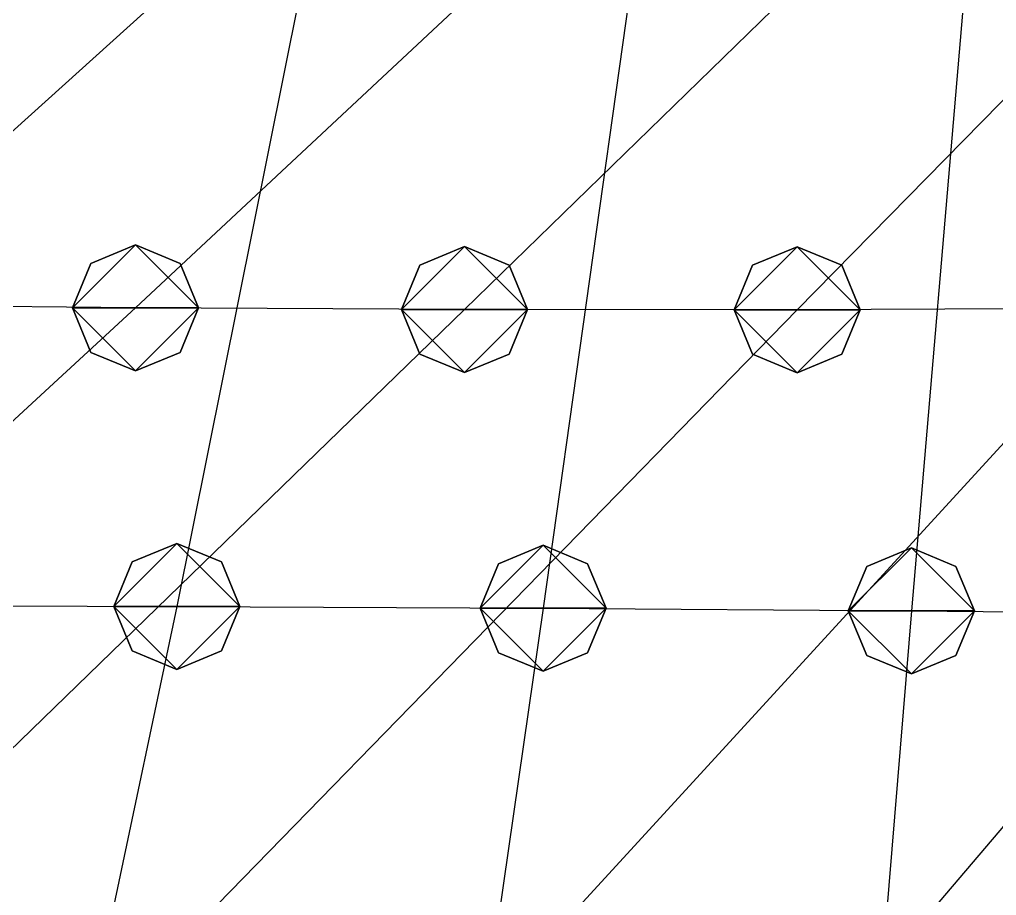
# Model space of a CAD drawing. Header units: metres. Extents: x -59 to 99, y -54 to 55.
# Drawn here: x -15.73 to -0.23, y -39.16 to -25.26 of the extents above; entities that cross this region are included whole.
import ezdxf

# ---------------------------------------------------------------- set-up
doc = ezdxf.new("R2010")
doc.units = ezdxf.units.M

msp = doc.modelspace()

# ---------------------------------------------------------------- linework, layer by layer
for p, q in [((-6.6074657, -18.71077, -144.8739), (-18.892357, -29.780815, -145.84244)), ((-2.023262, -18.74511, -144.37814), (-13.887646, -29.83715, -145.03485)), ((2.7451897, -18.741272, -144.42993), (-8.672367, -29.863876, -144.6519)), ((7.555294, -18.705124, -144.94443), (-3.3938313, -29.865913, -144.62265)), ((-11.082008, -23.841087, -230.86754), (-13.232536, -34.57325, -236.66371)), ((-5.9045925, -23.828186, -231.05075), (-7.4251366, -34.603455, -236.22935)), ((-0.6582184, -23.836319, -230.93594), (-1.5841751, -34.645325, -235.63068)), ((-13.887646, -28.83715, -145.03468), (-14.594752, -29.130043, -145.03473)), ((-13.887646, -28.83715, -145.03468), (-14.594752, -29.130043, -145.03473)), ((-13.887646, -28.83715, -145.03468), (-14.594752, -29.130043, -145.03473)), ((-13.887646, -28.83715, -145.03468), (-14.594752, -29.130043, -145.03473)), ((-13.180539, -29.130043, -145.03473), (-13.887646, -28.83715, -145.03468)), ((-13.180539, -29.130043, -145.03473), (-13.887646, -28.83715, -145.03468)), ((-13.180539, -29.130043, -145.03473), (-13.887646, -28.83715, -145.03468)), ((-13.180539, -29.130043, -145.03473), (-13.887646, -28.83715, -145.03468)), ((-8.672367, -28.863876, -144.65173), (-9.379474, -29.156769, -144.65178)), ((-8.672367, -28.863876, -144.65173), (-9.379474, -29.156769, -144.65178)), ((-8.672367, -28.863876, -144.65173), (-9.379474, -29.156769, -144.65178)), ((-8.672367, -28.863876, -144.65173), (-9.379474, -29.156769, -144.65178)), ((-7.9652605, -29.156769, -144.65178), (-8.672367, -28.863876, -144.65173)), ((-7.9652605, -29.156769, -144.65178), (-8.672367, -28.863876, -144.65173)), ((-7.9652605, -29.156769, -144.65178), (-8.672367, -28.863876, -144.65173)), ((-7.9652605, -29.156769, -144.65178), (-8.672367, -28.863876, -144.65173)), ((-3.3938313, -28.865913, -144.62248), (-4.100938, -29.158806, -144.62253)), ((-3.3938313, -28.865913, -144.62248), (-4.100938, -29.158806, -144.62253)), ((-3.3938313, -28.865913, -144.62248), (-4.100938, -29.158806, -144.62253)), ((-3.3938313, -28.865913, -144.62248), (-4.100938, -29.158806, -144.62253)), ((-2.6867247, -29.158806, -144.62253), (-3.3938313, -28.865913, -144.62248)), ((-2.6867247, -29.158806, -144.62253), (-3.3938313, -28.865913, -144.62248)), ((-2.6867247, -29.158806, -144.62253), (-3.3938313, -28.865913, -144.62248)), ((-2.6867247, -29.158806, -144.62253), (-3.3938313, -28.865913, -144.62248)), ((-14.594752, -29.130043, -145.03473), (-14.887646, -29.83715, -145.03485)), ((-14.594752, -29.130043, -145.03473), (-14.887646, -29.83715, -145.03485)), ((-14.594752, -29.130043, -145.03473), (-14.887646, -29.83715, -145.03485)), ((-14.594752, -29.130043, -145.03473), (-14.887646, -29.83715, -145.03485)), ((-12.887646, -29.83715, -145.03485), (-13.180539, -29.130043, -145.03473)), ((-12.887646, -29.83715, -145.03485), (-13.180539, -29.130043, -145.03473)), ((-12.887646, -29.83715, -145.03485), (-13.180539, -29.130043, -145.03473)), ((-12.887646, -29.83715, -145.03485), (-13.180539, -29.130043, -145.03473)), ((-9.379474, -29.156769, -144.65178), (-9.672367, -29.863876, -144.6519)), ((-9.379474, -29.156769, -144.65178), (-9.672367, -29.863876, -144.6519)), ((-9.379474, -29.156769, -144.65178), (-9.672367, -29.863876, -144.6519)), ((-9.379474, -29.156769, -144.65178), (-9.672367, -29.863876, -144.6519)), ((-7.672367, -29.863876, -144.6519), (-7.9652605, -29.156769, -144.65178)), ((-7.672367, -29.863876, -144.6519), (-7.9652605, -29.156769, -144.65178)), ((-7.672367, -29.863876, -144.6519), (-7.9652605, -29.156769, -144.65178)), ((-7.672367, -29.863876, -144.6519), (-7.9652605, -29.156769, -144.65178)), ((-4.100938, -29.158806, -144.62253), (-4.3938313, -29.865913, -144.62265)), ((-4.100938, -29.158806, -144.62253), (-4.3938313, -29.865913, -144.62265)), ((-4.100938, -29.158806, -144.62253), (-4.3938313, -29.865913, -144.62265)), ((-4.100938, -29.158806, -144.62253), (-4.3938313, -29.865913, -144.62265)), ((-2.3938313, -29.865913, -144.62265), (-2.6867247, -29.158806, -144.62253)), ((-2.3938313, -29.865913, -144.62265), (-2.6867247, -29.158806, -144.62253)), ((-2.3938313, -29.865913, -144.62265), (-2.6867247, -29.158806, -144.62253)), ((-2.3938313, -29.865913, -144.62265), (-2.6867247, -29.158806, -144.62253)), ((-13.887646, -29.83715, -145.03485), (-25.962261, -40.958504, -145.26802)), ((-8.672367, -29.863876, -144.6519), (-20.152935, -41.01072, -144.5214)), ((-13.887646, -29.83715, -145.03485), (-18.892357, -29.780815, -145.84244)), ((-14.887646, -29.83715, -145.03485), (-14.594752, -30.544258, -145.03497)), ((-14.887646, -29.83715, -145.03485), (-14.594752, -30.544258, -145.03497)), ((-14.887646, -29.83715, -145.03485), (-14.594752, -30.544258, -145.03497)), ((-14.887646, -29.83715, -145.03485), (-14.594752, -30.544258, -145.03497)), ((-3.3938313, -29.865913, -144.62265), (-14.293007, -41.04934, -143.969)), ((-8.672367, -29.863876, -144.6519), (-13.887646, -29.83715, -145.03485)), ((-13.180539, -30.544258, -145.03497), (-12.887646, -29.83715, -145.03485)), ((-13.180539, -30.544258, -145.03497), (-12.887646, -29.83715, -145.03485)), ((-13.180539, -30.544258, -145.03497), (-12.887646, -29.83715, -145.03485)), ((-13.180539, -30.544258, -145.03497), (-12.887646, -29.83715, -145.03485)), ((-9.672367, -29.863876, -144.6519), (-9.379474, -30.570984, -144.65202)), ((-9.672367, -29.863876, -144.6519), (-9.379474, -30.570984, -144.65202)), ((-9.672367, -29.863876, -144.6519), (-9.379474, -30.570984, -144.65202)), ((-9.672367, -29.863876, -144.6519), (-9.379474, -30.570984, -144.65202)), ((-3.3938313, -29.865913, -144.62265), (-8.672367, -29.863876, -144.6519)), ((1.8347168, -29.844788, -144.9266), (-8.454231, -41.07508, -143.60136)), ((-7.9652605, -30.570984, -144.65202), (-7.672367, -29.863876, -144.6519)), ((-7.9652605, -30.570984, -144.65202), (-7.672367, -29.863876, -144.6519)), ((-7.9652605, -30.570984, -144.65202), (-7.672367, -29.863876, -144.6519)), ((-7.9652605, -30.570984, -144.65202), (-7.672367, -29.863876, -144.6519)), ((-4.3938313, -29.865913, -144.62265), (-4.100938, -30.57302, -144.62277)), ((-4.3938313, -29.865913, -144.62265), (-4.100938, -30.57302, -144.62277)), ((-4.3938313, -29.865913, -144.62265), (-4.100938, -30.57302, -144.62277)), ((-4.3938313, -29.865913, -144.62265), (-4.100938, -30.57302, -144.62277)), ((1.8347168, -29.844788, -144.9266), (-3.3938313, -29.865913, -144.62265)), ((6.9070206, -29.798447, -145.5957), (-2.7005863, -41.08616, -143.44559)), ((-2.6867247, -30.57302, -144.62277), (-2.3938313, -29.865913, -144.62265)), ((-2.6867247, -30.57302, -144.62277), (-2.3938313, -29.865913, -144.62265)), ((-2.6867247, -30.57302, -144.62277), (-2.3938313, -29.865913, -144.62265)), ((-2.6867247, -30.57302, -144.62277), (-2.3938313, -29.865913, -144.62265)), ((-14.594752, -30.544258, -145.03497), (-13.887646, -30.83715, -145.03502)), ((-14.594752, -30.544258, -145.03497), (-13.887646, -30.83715, -145.03502)), ((-14.594752, -30.544258, -145.03497), (-13.887646, -30.83715, -145.03502)), ((-14.594752, -30.544258, -145.03497), (-13.887646, -30.83715, -145.03502)), ((-13.887646, -30.83715, -145.03502), (-13.180539, -30.544258, -145.03497)), ((-13.887646, -30.83715, -145.03502), (-13.180539, -30.544258, -145.03497)), ((-13.887646, -30.83715, -145.03502), (-13.180539, -30.544258, -145.03497)), ((-13.887646, -30.83715, -145.03502), (-13.180539, -30.544258, -145.03497)), ((-9.379474, -30.570984, -144.65202), (-8.672367, -30.863876, -144.65207)), ((-9.379474, -30.570984, -144.65202), (-8.672367, -30.863876, -144.65207)), ((-9.379474, -30.570984, -144.65202), (-8.672367, -30.863876, -144.65207)), ((-9.379474, -30.570984, -144.65202), (-8.672367, -30.863876, -144.65207)), ((-8.672367, -30.863876, -144.65207), (-7.9652605, -30.570984, -144.65202)), ((-8.672367, -30.863876, -144.65207), (-7.9652605, -30.570984, -144.65202)), ((-8.672367, -30.863876, -144.65207), (-7.9652605, -30.570984, -144.65202)), ((-8.672367, -30.863876, -144.65207), (-7.9652605, -30.570984, -144.65202)), ((-4.100938, -30.57302, -144.62277), (-3.3938313, -30.865913, -144.62282)), ((-4.100938, -30.57302, -144.62277), (-3.3938313, -30.865913, -144.62282)), ((-4.100938, -30.57302, -144.62277), (-3.3938313, -30.865913, -144.62282)), ((-4.100938, -30.57302, -144.62277), (-3.3938313, -30.865913, -144.62282)), ((-3.3938313, -30.865913, -144.62282), (-2.6867247, -30.57302, -144.62277)), ((-3.3938313, -30.865913, -144.62282), (-2.6867247, -30.57302, -144.62277)), ((-3.3938313, -30.865913, -144.62282), (-2.6867247, -30.57302, -144.62277)), ((-3.3938313, -30.865913, -144.62282), (-2.6867247, -30.57302, -144.62277)), ((-13.232536, -33.57325, -236.66354), (-13.939643, -33.866142, -236.66359)), ((-13.232536, -33.57325, -236.66354), (-13.939643, -33.866142, -236.66359)), ((-13.232536, -33.57325, -236.66354), (-13.939643, -33.866142, -236.66359)), ((-13.232536, -33.57325, -236.66354), (-13.939643, -33.866142, -236.66359)), ((-12.52543, -33.866142, -236.66359), (-13.232536, -33.57325, -236.66354)), ((-12.52543, -33.866142, -236.66359), (-13.232536, -33.57325, -236.66354)), ((-12.52543, -33.866142, -236.66359), (-13.232536, -33.57325, -236.66354)), ((-12.52543, -33.866142, -236.66359), (-13.232536, -33.57325, -236.66354)), ((-7.4251366, -33.603455, -236.22919), (-8.132243, -33.896347, -236.22923)), ((-7.4251366, -33.603455, -236.22919), (-8.132243, -33.896347, -236.22923)), ((-7.4251366, -33.603455, -236.22919), (-8.132243, -33.896347, -236.22923)), ((-7.4251366, -33.603455, -236.22919), (-8.132243, -33.896347, -236.22923)), ((-6.71803, -33.896347, -236.22923), (-7.4251366, -33.603455, -236.22919)), ((-6.71803, -33.896347, -236.22923), (-7.4251366, -33.603455, -236.22919)), ((-6.71803, -33.896347, -236.22923), (-7.4251366, -33.603455, -236.22919)), ((-6.71803, -33.896347, -236.22923), (-7.4251366, -33.603455, -236.22919)), ((-1.5841751, -33.645325, -235.63051), (-2.2912817, -33.938217, -235.63055)), ((-1.5841751, -33.645325, -235.63051), (-2.2912817, -33.938217, -235.63055)), ((-1.5841751, -33.645325, -235.63051), (-2.2912817, -33.938217, -235.63055)), ((-1.5841751, -33.645325, -235.63051), (-2.2912817, -33.938217, -235.63055)), ((-0.8770684, -33.938217, -235.63055), (-1.5841751, -33.645325, -235.63051)), ((-0.8770684, -33.938217, -235.63055), (-1.5841751, -33.645325, -235.63051)), ((-0.8770684, -33.938217, -235.63055), (-1.5841751, -33.645325, -235.63051)), ((-0.8770684, -33.938217, -235.63055), (-1.5841751, -33.645325, -235.63051)), ((-13.939643, -33.866142, -236.66359), (-14.232536, -34.57325, -236.66371)), ((-13.939643, -33.866142, -236.66359), (-14.232536, -34.57325, -236.66371)), ((-13.939643, -33.866142, -236.66359), (-14.232536, -34.57325, -236.66371)), ((-13.939643, -33.866142, -236.66359), (-14.232536, -34.57325, -236.66371)), ((-12.232536, -34.57325, -236.66371), (-12.52543, -33.866142, -236.66359)), ((-12.232536, -34.57325, -236.66371), (-12.52543, -33.866142, -236.66359)), ((-12.232536, -34.57325, -236.66371), (-12.52543, -33.866142, -236.66359)), ((-12.232536, -34.57325, -236.66371), (-12.52543, -33.866142, -236.66359)), ((-8.132243, -33.896347, -236.22923), (-8.425137, -34.603455, -236.22935)), ((-8.132243, -33.896347, -236.22923), (-8.425137, -34.603455, -236.22935)), ((-8.132243, -33.896347, -236.22923), (-8.425137, -34.603455, -236.22935)), ((-8.132243, -33.896347, -236.22923), (-8.425137, -34.603455, -236.22935)), ((-6.4251366, -34.603455, -236.22935), (-6.71803, -33.896347, -236.22923)), ((-6.4251366, -34.603455, -236.22935), (-6.71803, -33.896347, -236.22923)), ((-6.4251366, -34.603455, -236.22935), (-6.71803, -33.896347, -236.22923)), ((-6.4251366, -34.603455, -236.22935), (-6.71803, -33.896347, -236.22923)), ((-2.2912817, -33.938217, -235.63055), (-2.584175, -34.645325, -235.63068)), ((-2.2912817, -33.938217, -235.63055), (-2.584175, -34.645325, -235.63068)), ((-2.2912817, -33.938217, -235.63055), (-2.584175, -34.645325, -235.63068)), ((-2.2912817, -33.938217, -235.63055), (-2.584175, -34.645325, -235.63068)), ((-0.5841752, -34.645325, -235.63068), (-0.8770684, -33.938217, -235.63055)), ((-0.5841752, -34.645325, -235.63068), (-0.8770684, -33.938217, -235.63055)), ((-0.5841752, -34.645325, -235.63068), (-0.8770684, -33.938217, -235.63055)), ((-0.5841752, -34.645325, -235.63068), (-0.8770684, -33.938217, -235.63055)), ((-18.931053, -34.555702, -236.92017), (-13.232536, -34.57325, -236.66371)), ((-13.232536, -34.57325, -236.66371), (-15.490608, -45.293182, -242.63779)), ((-14.232536, -34.57325, -236.66371), (-13.939643, -35.280357, -236.66383)), ((-14.232536, -34.57325, -236.66371), (-13.939643, -35.280357, -236.66383)), ((-14.232536, -34.57325, -236.66371), (-13.939643, -35.280357, -236.66383)), ((-14.232536, -34.57325, -236.66371), (-13.939643, -35.280357, -236.66383)), ((-13.232536, -34.57325, -236.66371), (-7.4251366, -34.603455, -236.22935)), ((-12.52543, -35.280357, -236.66383), (-12.232536, -34.57325, -236.66371)), ((-12.52543, -35.280357, -236.66383), (-12.232536, -34.57325, -236.66371)), ((-12.52543, -35.280357, -236.66383), (-12.232536, -34.57325, -236.66371)), ((-12.52543, -35.280357, -236.66383), (-12.232536, -34.57325, -236.66371)), ((-7.4251366, -34.603455, -236.22935), (-8.977726, -45.36767, -241.57158)), ((-8.425137, -34.603455, -236.22935), (-8.132243, -35.310562, -236.22948)), ((-8.425137, -34.603455, -236.22935), (-8.132243, -35.310562, -236.22948)), ((-8.425137, -34.603455, -236.22935), (-8.132243, -35.310562, -236.22948)), ((-8.425137, -34.603455, -236.22935), (-8.132243, -35.310562, -236.22948)), ((-7.4251366, -34.603455, -236.22935), (-1.5841751, -34.645325, -235.63068)), ((-6.71803, -35.310562, -236.22948), (-6.4251366, -34.603455, -236.22935)), ((-6.71803, -35.310562, -236.22948), (-6.4251366, -34.603455, -236.22935)), ((-6.71803, -35.310562, -236.22948), (-6.4251366, -34.603455, -236.22935)), ((-6.71803, -35.310562, -236.22948), (-6.4251366, -34.603455, -236.22935)), ((-2.584175, -34.645325, -235.63068), (-2.291282, -35.352432, -235.6308)), ((-2.584175, -34.645325, -235.63068), (-2.291282, -35.352432, -235.6308)), ((-2.584175, -34.645325, -235.63068), (-2.291282, -35.352432, -235.6308)), ((-2.584175, -34.645325, -235.63068), (-2.291282, -35.352432, -235.6308)), ((-1.5841751, -34.645325, -235.63068), (-2.46484, -45.442154, -240.50537)), ((-1.5841751, -34.645325, -235.63068), (4.213085, -34.699738, -234.8507)), ((-0.8770684, -35.352432, -235.6308), (-0.5841752, -34.645325, -235.63068)), ((-0.8770684, -35.352432, -235.6308), (-0.5841752, -34.645325, -235.63068)), ((-0.8770684, -35.352432, -235.6308), (-0.5841752, -34.645325, -235.63068)), ((-0.8770684, -35.352432, -235.6308), (-0.5841752, -34.645325, -235.63068)), ((-13.939643, -35.280357, -236.66383), (-13.232536, -35.57325, -236.66388)), ((-13.939643, -35.280357, -236.66383), (-13.232536, -35.57325, -236.66388)), ((-13.939643, -35.280357, -236.66383), (-13.232536, -35.57325, -236.66388)), ((-13.939643, -35.280357, -236.66383), (-13.232536, -35.57325, -236.66388)), ((-13.232536, -35.57325, -236.66388), (-12.52543, -35.280357, -236.66383)), ((-13.232536, -35.57325, -236.66388), (-12.52543, -35.280357, -236.66383)), ((-13.232536, -35.57325, -236.66388), (-12.52543, -35.280357, -236.66383)), ((-13.232536, -35.57325, -236.66388), (-12.52543, -35.280357, -236.66383)), ((-8.132243, -35.310562, -236.22948), (-7.4251366, -35.603455, -236.22952)), ((-8.132243, -35.310562, -236.22948), (-7.4251366, -35.603455, -236.22952)), ((-8.132243, -35.310562, -236.22948), (-7.4251366, -35.603455, -236.22952)), ((-8.132243, -35.310562, -236.22948), (-7.4251366, -35.603455, -236.22952)), ((-7.4251366, -35.603455, -236.22952), (-6.71803, -35.310562, -236.22948)), ((-7.4251366, -35.603455, -236.22952), (-6.71803, -35.310562, -236.22948)), ((-7.4251366, -35.603455, -236.22952), (-6.71803, -35.310562, -236.22948)), ((-7.4251366, -35.603455, -236.22952), (-6.71803, -35.310562, -236.22948)), ((-2.291282, -35.352432, -235.6308), (-1.5841751, -35.645325, -235.63084)), ((-2.291282, -35.352432, -235.6308), (-1.5841751, -35.645325, -235.63084)), ((-2.291282, -35.352432, -235.6308), (-1.5841751, -35.645325, -235.63084)), ((-2.291282, -35.352432, -235.6308), (-1.5841751, -35.645325, -235.63084)), ((-1.5841751, -35.645325, -235.63084), (-0.8770684, -35.352432, -235.6308)), ((-1.5841751, -35.645325, -235.63084), (-0.8770684, -35.352432, -235.6308)), ((-1.5841751, -35.645325, -235.63084), (-0.8770684, -35.352432, -235.6308)), ((-1.5841751, -35.645325, -235.63084), (-0.8770684, -35.352432, -235.6308))]:
    msp.add_line(p, q)
for points in [[(-14.887646, -29.83715, -145.03485), (-14.594752, -29.130043, -145.03473), (-13.887646, -28.83715, -145.03468), (-13.887546, -28.837051, -145.03458)], [(-14.887646, -29.83715, -145.03485), (-14.594752, -29.130043, -145.03473), (-13.887646, -28.83715, -145.03468), (-13.887546, -28.837051, -145.03458)], [(-14.887646, -29.83715, -145.03485), (-14.594752, -29.130043, -145.03473), (-13.887646, -28.83715, -145.03468), (-13.887546, -28.837051, -145.03458)], [(-14.887646, -29.83715, -145.03485), (-14.594752, -29.130043, -145.03473), (-13.887646, -28.83715, -145.03468), (-13.887546, -28.837051, -145.03458)], [(-14.887646, -29.83715, -145.03485), (-13.887646, -28.83715, -145.03468), (-12.887646, -29.83715, -145.03485), (-12.887546, -29.837051, -145.03474)], [(-14.887646, -29.83715, -145.03485), (-13.887646, -28.83715, -145.03468), (-12.887646, -29.83715, -145.03485), (-12.887546, -29.837051, -145.03474)], [(-14.887646, -29.83715, -145.03485), (-13.887646, -28.83715, -145.03468), (-12.887646, -29.83715, -145.03485), (-12.887546, -29.837051, -145.03474)], [(-14.887646, -29.83715, -145.03485), (-13.887646, -28.83715, -145.03468), (-12.887646, -29.83715, -145.03485), (-12.887546, -29.837051, -145.03474)], [(-13.887646, -28.83715, -145.03468), (-13.180539, -29.130043, -145.03473), (-12.887646, -29.83715, -145.03485), (-12.887546, -29.837051, -145.03474)], [(-13.887646, -28.83715, -145.03468), (-13.180539, -29.130043, -145.03473), (-12.887646, -29.83715, -145.03485), (-12.887546, -29.837051, -145.03474)], [(-13.887646, -28.83715, -145.03468), (-13.180539, -29.130043, -145.03473), (-12.887646, -29.83715, -145.03485), (-12.887546, -29.837051, -145.03474)], [(-13.887646, -28.83715, -145.03468), (-13.180539, -29.130043, -145.03473), (-12.887646, -29.83715, -145.03485), (-12.887546, -29.837051, -145.03474)], [(-9.672367, -29.863876, -144.6519), (-9.379474, -29.156769, -144.65178), (-8.672367, -28.863876, -144.65173), (-8.672267, -28.863777, -144.65163)], [(-9.672367, -29.863876, -144.6519), (-9.379474, -29.156769, -144.65178), (-8.672367, -28.863876, -144.65173), (-8.672267, -28.863777, -144.65163)], [(-9.672367, -29.863876, -144.6519), (-9.379474, -29.156769, -144.65178), (-8.672367, -28.863876, -144.65173), (-8.672267, -28.863777, -144.65163)], [(-9.672367, -29.863876, -144.6519), (-9.379474, -29.156769, -144.65178), (-8.672367, -28.863876, -144.65173), (-8.672267, -28.863777, -144.65163)], [(-9.672367, -29.863876, -144.6519), (-8.672367, -28.863876, -144.65173), (-7.672367, -29.863876, -144.6519), (-7.672267, -29.863777, -144.6518)], [(-9.672367, -29.863876, -144.6519), (-8.672367, -28.863876, -144.65173), (-7.672367, -29.863876, -144.6519), (-7.672267, -29.863777, -144.6518)], [(-9.672367, -29.863876, -144.6519), (-8.672367, -28.863876, -144.65173), (-7.672367, -29.863876, -144.6519), (-7.672267, -29.863777, -144.6518)], [(-9.672367, -29.863876, -144.6519), (-8.672367, -28.863876, -144.65173), (-7.672367, -29.863876, -144.6519), (-7.672267, -29.863777, -144.6518)], [(-8.672367, -28.863876, -144.65173), (-7.9652605, -29.156769, -144.65178), (-7.672367, -29.863876, -144.6519), (-7.672267, -29.863777, -144.6518)], [(-8.672367, -28.863876, -144.65173), (-7.9652605, -29.156769, -144.65178), (-7.672367, -29.863876, -144.6519), (-7.672267, -29.863777, -144.6518)], [(-8.672367, -28.863876, -144.65173), (-7.9652605, -29.156769, -144.65178), (-7.672367, -29.863876, -144.6519), (-7.672267, -29.863777, -144.6518)], [(-8.672367, -28.863876, -144.65173), (-7.9652605, -29.156769, -144.65178), (-7.672367, -29.863876, -144.6519), (-7.672267, -29.863777, -144.6518)], [(-4.3938313, -29.865913, -144.62265), (-4.100938, -29.158806, -144.62253), (-3.3938313, -28.865913, -144.62248), (-3.3937314, -28.865814, -144.62238)], [(-4.3938313, -29.865913, -144.62265), (-4.100938, -29.158806, -144.62253), (-3.3938313, -28.865913, -144.62248), (-3.3937314, -28.865814, -144.62238)], [(-4.3938313, -29.865913, -144.62265), (-4.100938, -29.158806, -144.62253), (-3.3938313, -28.865913, -144.62248), (-3.3937314, -28.865814, -144.62238)], [(-4.3938313, -29.865913, -144.62265), (-4.100938, -29.158806, -144.62253), (-3.3938313, -28.865913, -144.62248), (-3.3937314, -28.865814, -144.62238)], [(-4.3938313, -29.865913, -144.62265), (-3.3938313, -28.865913, -144.62248), (-2.3938313, -29.865913, -144.62265), (-2.3937314, -29.865814, -144.62254)], [(-4.3938313, -29.865913, -144.62265), (-3.3938313, -28.865913, -144.62248), (-2.3938313, -29.865913, -144.62265), (-2.3937314, -29.865814, -144.62254)], [(-4.3938313, -29.865913, -144.62265), (-3.3938313, -28.865913, -144.62248), (-2.3938313, -29.865913, -144.62265), (-2.3937314, -29.865814, -144.62254)], [(-4.3938313, -29.865913, -144.62265), (-3.3938313, -28.865913, -144.62248), (-2.3938313, -29.865913, -144.62265), (-2.3937314, -29.865814, -144.62254)], [(-3.3938313, -28.865913, -144.62248), (-2.6867247, -29.158806, -144.62253), (-2.3938313, -29.865913, -144.62265), (-2.3937314, -29.865814, -144.62254)], [(-3.3938313, -28.865913, -144.62248), (-2.6867247, -29.158806, -144.62253), (-2.3938313, -29.865913, -144.62265), (-2.3937314, -29.865814, -144.62254)], [(-3.3938313, -28.865913, -144.62248), (-2.6867247, -29.158806, -144.62253), (-2.3938313, -29.865913, -144.62265), (-2.3937314, -29.865814, -144.62254)], [(-3.3938313, -28.865913, -144.62248), (-2.6867247, -29.158806, -144.62253), (-2.3938313, -29.865913, -144.62265), (-2.3937314, -29.865814, -144.62254)], [(-13.887646, -30.83715, -145.03502), (-14.594752, -30.544258, -145.03497), (-14.887646, -29.83715, -145.03485), (-14.887546, -29.837051, -145.03474)], [(-12.887646, -29.83715, -145.03485), (-13.887646, -30.83715, -145.03502), (-14.887646, -29.83715, -145.03485), (-14.887546, -29.837051, -145.03474)], [(-13.887646, -30.83715, -145.03502), (-14.594752, -30.544258, -145.03497), (-14.887646, -29.83715, -145.03485), (-14.887546, -29.837051, -145.03474)], [(-12.887646, -29.83715, -145.03485), (-13.887646, -30.83715, -145.03502), (-14.887646, -29.83715, -145.03485), (-14.887546, -29.837051, -145.03474)], [(-13.887646, -30.83715, -145.03502), (-14.594752, -30.544258, -145.03497), (-14.887646, -29.83715, -145.03485), (-14.887546, -29.837051, -145.03474)], [(-12.887646, -29.83715, -145.03485), (-13.887646, -30.83715, -145.03502), (-14.887646, -29.83715, -145.03485), (-14.887546, -29.837051, -145.03474)], [(-13.887646, -30.83715, -145.03502), (-14.594752, -30.544258, -145.03497), (-14.887646, -29.83715, -145.03485), (-14.887546, -29.837051, -145.03474)], [(-12.887646, -29.83715, -145.03485), (-13.887646, -30.83715, -145.03502), (-14.887646, -29.83715, -145.03485), (-14.887546, -29.837051, -145.03474)], [(-12.887646, -29.83715, -145.03485), (-13.180539, -30.544258, -145.03497), (-13.887646, -30.83715, -145.03502), (-13.887546, -30.837051, -145.03491)], [(-12.887646, -29.83715, -145.03485), (-13.180539, -30.544258, -145.03497), (-13.887646, -30.83715, -145.03502), (-13.887546, -30.837051, -145.03491)], [(-12.887646, -29.83715, -145.03485), (-13.180539, -30.544258, -145.03497), (-13.887646, -30.83715, -145.03502), (-13.887546, -30.837051, -145.03491)], [(-12.887646, -29.83715, -145.03485), (-13.180539, -30.544258, -145.03497), (-13.887646, -30.83715, -145.03502), (-13.887546, -30.837051, -145.03491)], [(-8.672367, -30.863876, -144.65207), (-9.379474, -30.570984, -144.65202), (-9.672367, -29.863876, -144.6519), (-9.672267, -29.863777, -144.6518)], [(-7.672367, -29.863876, -144.6519), (-8.672367, -30.863876, -144.65207), (-9.672367, -29.863876, -144.6519), (-9.672267, -29.863777, -144.6518)], [(-8.672367, -30.863876, -144.65207), (-9.379474, -30.570984, -144.65202), (-9.672367, -29.863876, -144.6519), (-9.672267, -29.863777, -144.6518)], [(-7.672367, -29.863876, -144.6519), (-8.672367, -30.863876, -144.65207), (-9.672367, -29.863876, -144.6519), (-9.672267, -29.863777, -144.6518)], [(-8.672367, -30.863876, -144.65207), (-9.379474, -30.570984, -144.65202), (-9.672367, -29.863876, -144.6519), (-9.672267, -29.863777, -144.6518)], [(-7.672367, -29.863876, -144.6519), (-8.672367, -30.863876, -144.65207), (-9.672367, -29.863876, -144.6519), (-9.672267, -29.863777, -144.6518)], [(-8.672367, -30.863876, -144.65207), (-9.379474, -30.570984, -144.65202), (-9.672367, -29.863876, -144.6519), (-9.672267, -29.863777, -144.6518)], [(-7.672367, -29.863876, -144.6519), (-8.672367, -30.863876, -144.65207), (-9.672367, -29.863876, -144.6519), (-9.672267, -29.863777, -144.6518)], [(-7.672367, -29.863876, -144.6519), (-7.9652605, -30.570984, -144.65202), (-8.672367, -30.863876, -144.65207), (-8.672267, -30.863777, -144.65196)], [(-7.672367, -29.863876, -144.6519), (-7.9652605, -30.570984, -144.65202), (-8.672367, -30.863876, -144.65207), (-8.672267, -30.863777, -144.65196)], [(-7.672367, -29.863876, -144.6519), (-7.9652605, -30.570984, -144.65202), (-8.672367, -30.863876, -144.65207), (-8.672267, -30.863777, -144.65196)], [(-7.672367, -29.863876, -144.6519), (-7.9652605, -30.570984, -144.65202), (-8.672367, -30.863876, -144.65207), (-8.672267, -30.863777, -144.65196)], [(-3.3938313, -30.865913, -144.62282), (-4.100938, -30.57302, -144.62277), (-4.3938313, -29.865913, -144.62265), (-4.393731, -29.865814, -144.62254)], [(-2.3938313, -29.865913, -144.62265), (-3.3938313, -30.865913, -144.62282), (-4.3938313, -29.865913, -144.62265), (-4.393731, -29.865814, -144.62254)], [(-3.3938313, -30.865913, -144.62282), (-4.100938, -30.57302, -144.62277), (-4.3938313, -29.865913, -144.62265), (-4.393731, -29.865814, -144.62254)], [(-2.3938313, -29.865913, -144.62265), (-3.3938313, -30.865913, -144.62282), (-4.3938313, -29.865913, -144.62265), (-4.393731, -29.865814, -144.62254)], [(-3.3938313, -30.865913, -144.62282), (-4.100938, -30.57302, -144.62277), (-4.3938313, -29.865913, -144.62265), (-4.393731, -29.865814, -144.62254)], [(-2.3938313, -29.865913, -144.62265), (-3.3938313, -30.865913, -144.62282), (-4.3938313, -29.865913, -144.62265), (-4.393731, -29.865814, -144.62254)], [(-3.3938313, -30.865913, -144.62282), (-4.100938, -30.57302, -144.62277), (-4.3938313, -29.865913, -144.62265), (-4.393731, -29.865814, -144.62254)], [(-2.3938313, -29.865913, -144.62265), (-3.3938313, -30.865913, -144.62282), (-4.3938313, -29.865913, -144.62265), (-4.393731, -29.865814, -144.62254)], [(-2.3938313, -29.865913, -144.62265), (-2.6867247, -30.57302, -144.62277), (-3.3938313, -30.865913, -144.62282), (-3.3937314, -30.865814, -144.62271)], [(-2.3938313, -29.865913, -144.62265), (-2.6867247, -30.57302, -144.62277), (-3.3938313, -30.865913, -144.62282), (-3.3937314, -30.865814, -144.62271)], [(-2.3938313, -29.865913, -144.62265), (-2.6867247, -30.57302, -144.62277), (-3.3938313, -30.865913, -144.62282), (-3.3937314, -30.865814, -144.62271)], [(-2.3938313, -29.865913, -144.62265), (-2.6867247, -30.57302, -144.62277), (-3.3938313, -30.865913, -144.62282), (-3.3937314, -30.865814, -144.62271)], [(-14.232536, -34.57325, -236.66371), (-13.939643, -33.866142, -236.66359), (-13.232536, -33.57325, -236.66354), (-13.232436, -33.57315, -236.66344)], [(-14.232536, -34.57325, -236.66371), (-13.939643, -33.866142, -236.66359), (-13.232536, -33.57325, -236.66354), (-13.232436, -33.57315, -236.66344)], [(-14.232536, -34.57325, -236.66371), (-13.939643, -33.866142, -236.66359), (-13.232536, -33.57325, -236.66354), (-13.232436, -33.57315, -236.66344)], [(-14.232536, -34.57325, -236.66371), (-13.939643, -33.866142, -236.66359), (-13.232536, -33.57325, -236.66354), (-13.232436, -33.57315, -236.66344)], [(-14.232536, -34.57325, -236.66371), (-13.232536, -33.57325, -236.66354), (-12.232536, -34.57325, -236.66371), (-12.232436, -34.57315, -236.6636)], [(-14.232536, -34.57325, -236.66371), (-13.232536, -33.57325, -236.66354), (-12.232536, -34.57325, -236.66371), (-12.232436, -34.57315, -236.6636)], [(-14.232536, -34.57325, -236.66371), (-13.232536, -33.57325, -236.66354), (-12.232536, -34.57325, -236.66371), (-12.232436, -34.57315, -236.6636)], [(-14.232536, -34.57325, -236.66371), (-13.232536, -33.57325, -236.66354), (-12.232536, -34.57325, -236.66371), (-12.232436, -34.57315, -236.6636)], [(-13.232536, -33.57325, -236.66354), (-12.52543, -33.866142, -236.66359), (-12.232536, -34.57325, -236.66371), (-12.232436, -34.57315, -236.6636)], [(-13.232536, -33.57325, -236.66354), (-12.52543, -33.866142, -236.66359), (-12.232536, -34.57325, -236.66371), (-12.232436, -34.57315, -236.6636)], [(-13.232536, -33.57325, -236.66354), (-12.52543, -33.866142, -236.66359), (-12.232536, -34.57325, -236.66371), (-12.232436, -34.57315, -236.6636)], [(-13.232536, -33.57325, -236.66354), (-12.52543, -33.866142, -236.66359), (-12.232536, -34.57325, -236.66371), (-12.232436, -34.57315, -236.6636)], [(-8.425137, -34.603455, -236.22935), (-8.132243, -33.896347, -236.22923), (-7.4251366, -33.603455, -236.22919), (-7.4250364, -33.603355, -236.22908)], [(-8.425137, -34.603455, -236.22935), (-8.132243, -33.896347, -236.22923), (-7.4251366, -33.603455, -236.22919), (-7.4250364, -33.603355, -236.22908)], [(-8.425137, -34.603455, -236.22935), (-8.132243, -33.896347, -236.22923), (-7.4251366, -33.603455, -236.22919), (-7.4250364, -33.603355, -236.22908)], [(-8.425137, -34.603455, -236.22935), (-8.132243, -33.896347, -236.22923), (-7.4251366, -33.603455, -236.22919), (-7.4250364, -33.603355, -236.22908)], [(-8.425137, -34.603455, -236.22935), (-7.4251366, -33.603455, -236.22919), (-6.4251366, -34.603455, -236.22935), (-6.4250364, -34.603355, -236.22925)], [(-8.425137, -34.603455, -236.22935), (-7.4251366, -33.603455, -236.22919), (-6.4251366, -34.603455, -236.22935), (-6.4250364, -34.603355, -236.22925)], [(-8.425137, -34.603455, -236.22935), (-7.4251366, -33.603455, -236.22919), (-6.4251366, -34.603455, -236.22935), (-6.4250364, -34.603355, -236.22925)], [(-8.425137, -34.603455, -236.22935), (-7.4251366, -33.603455, -236.22919), (-6.4251366, -34.603455, -236.22935), (-6.4250364, -34.603355, -236.22925)], [(-7.4251366, -33.603455, -236.22919), (-6.71803, -33.896347, -236.22923), (-6.4251366, -34.603455, -236.22935), (-6.4250364, -34.603355, -236.22925)], [(-7.4251366, -33.603455, -236.22919), (-6.71803, -33.896347, -236.22923), (-6.4251366, -34.603455, -236.22935), (-6.4250364, -34.603355, -236.22925)], [(-7.4251366, -33.603455, -236.22919), (-6.71803, -33.896347, -236.22923), (-6.4251366, -34.603455, -236.22935), (-6.4250364, -34.603355, -236.22925)], [(-7.4251366, -33.603455, -236.22919), (-6.71803, -33.896347, -236.22923), (-6.4251366, -34.603455, -236.22935), (-6.4250364, -34.603355, -236.22925)], [(-2.584175, -34.645325, -235.63068), (-2.2912817, -33.938217, -235.63055), (-1.5841751, -33.645325, -235.63051), (-1.5840751, -33.645226, -235.6304)], [(-2.584175, -34.645325, -235.63068), (-2.2912817, -33.938217, -235.63055), (-1.5841751, -33.645325, -235.63051), (-1.5840751, -33.645226, -235.6304)], [(-2.584175, -34.645325, -235.63068), (-2.2912817, -33.938217, -235.63055), (-1.5841751, -33.645325, -235.63051), (-1.5840751, -33.645226, -235.6304)], [(-2.584175, -34.645325, -235.63068), (-2.2912817, -33.938217, -235.63055), (-1.5841751, -33.645325, -235.63051), (-1.5840751, -33.645226, -235.6304)], [(-2.584175, -34.645325, -235.63068), (-1.5841751, -33.645325, -235.63051), (-0.5841752, -34.645325, -235.63068), (-0.5840752, -34.645226, -235.63057)], [(-2.584175, -34.645325, -235.63068), (-1.5841751, -33.645325, -235.63051), (-0.5841752, -34.645325, -235.63068), (-0.5840752, -34.645226, -235.63057)], [(-2.584175, -34.645325, -235.63068), (-1.5841751, -33.645325, -235.63051), (-0.5841752, -34.645325, -235.63068), (-0.5840752, -34.645226, -235.63057)], [(-2.584175, -34.645325, -235.63068), (-1.5841751, -33.645325, -235.63051), (-0.5841752, -34.645325, -235.63068), (-0.5840752, -34.645226, -235.63057)], [(-1.5841751, -33.645325, -235.63051), (-0.8770684, -33.938217, -235.63055), (-0.5841752, -34.645325, -235.63068), (-0.5840752, -34.645226, -235.63057)], [(-1.5841751, -33.645325, -235.63051), (-0.8770684, -33.938217, -235.63055), (-0.5841752, -34.645325, -235.63068), (-0.5840752, -34.645226, -235.63057)], [(-1.5841751, -33.645325, -235.63051), (-0.8770684, -33.938217, -235.63055), (-0.5841752, -34.645325, -235.63068), (-0.5840752, -34.645226, -235.63057)], [(-1.5841751, -33.645325, -235.63051), (-0.8770684, -33.938217, -235.63055), (-0.5841752, -34.645325, -235.63068), (-0.5840752, -34.645226, -235.63057)], [(-13.232536, -35.57325, -236.66388), (-13.939643, -35.280357, -236.66383), (-14.232536, -34.57325, -236.66371), (-14.232436, -34.57315, -236.6636)], [(-12.232536, -34.57325, -236.66371), (-13.232536, -35.57325, -236.66388), (-14.232536, -34.57325, -236.66371), (-14.232436, -34.57315, -236.6636)], [(-13.232536, -35.57325, -236.66388), (-13.939643, -35.280357, -236.66383), (-14.232536, -34.57325, -236.66371), (-14.232436, -34.57315, -236.6636)], [(-12.232536, -34.57325, -236.66371), (-13.232536, -35.57325, -236.66388), (-14.232536, -34.57325, -236.66371), (-14.232436, -34.57315, -236.6636)], [(-13.232536, -35.57325, -236.66388), (-13.939643, -35.280357, -236.66383), (-14.232536, -34.57325, -236.66371), (-14.232436, -34.57315, -236.6636)], [(-12.232536, -34.57325, -236.66371), (-13.232536, -35.57325, -236.66388), (-14.232536, -34.57325, -236.66371), (-14.232436, -34.57315, -236.6636)], [(-13.232536, -35.57325, -236.66388), (-13.939643, -35.280357, -236.66383), (-14.232536, -34.57325, -236.66371), (-14.232436, -34.57315, -236.6636)], [(-12.232536, -34.57325, -236.66371), (-13.232536, -35.57325, -236.66388), (-14.232536, -34.57325, -236.66371), (-14.232436, -34.57315, -236.6636)], [(-12.232536, -34.57325, -236.66371), (-12.52543, -35.280357, -236.66383), (-13.232536, -35.57325, -236.66388), (-13.232436, -35.57315, -236.66377)], [(-12.232536, -34.57325, -236.66371), (-12.52543, -35.280357, -236.66383), (-13.232536, -35.57325, -236.66388), (-13.232436, -35.57315, -236.66377)], [(-12.232536, -34.57325, -236.66371), (-12.52543, -35.280357, -236.66383), (-13.232536, -35.57325, -236.66388), (-13.232436, -35.57315, -236.66377)], [(-12.232536, -34.57325, -236.66371), (-12.52543, -35.280357, -236.66383), (-13.232536, -35.57325, -236.66388), (-13.232436, -35.57315, -236.66377)], [(-7.4251366, -35.603455, -236.22952), (-8.132243, -35.310562, -236.22948), (-8.425137, -34.603455, -236.22935), (-8.425036, -34.603355, -236.22925)], [(-6.4251366, -34.603455, -236.22935), (-7.4251366, -35.603455, -236.22952), (-8.425137, -34.603455, -236.22935), (-8.425036, -34.603355, -236.22925)], [(-7.4251366, -35.603455, -236.22952), (-8.132243, -35.310562, -236.22948), (-8.425137, -34.603455, -236.22935), (-8.425036, -34.603355, -236.22925)], [(-6.4251366, -34.603455, -236.22935), (-7.4251366, -35.603455, -236.22952), (-8.425137, -34.603455, -236.22935), (-8.425036, -34.603355, -236.22925)], [(-7.4251366, -35.603455, -236.22952), (-8.132243, -35.310562, -236.22948), (-8.425137, -34.603455, -236.22935), (-8.425036, -34.603355, -236.22925)], [(-6.4251366, -34.603455, -236.22935), (-7.4251366, -35.603455, -236.22952), (-8.425137, -34.603455, -236.22935), (-8.425036, -34.603355, -236.22925)], [(-7.4251366, -35.603455, -236.22952), (-8.132243, -35.310562, -236.22948), (-8.425137, -34.603455, -236.22935), (-8.425036, -34.603355, -236.22925)], [(-6.4251366, -34.603455, -236.22935), (-7.4251366, -35.603455, -236.22952), (-8.425137, -34.603455, -236.22935), (-8.425036, -34.603355, -236.22925)], [(-6.4251366, -34.603455, -236.22935), (-6.71803, -35.310562, -236.22948), (-7.4251366, -35.603455, -236.22952), (-7.4250364, -35.603355, -236.22942)], [(-6.4251366, -34.603455, -236.22935), (-6.71803, -35.310562, -236.22948), (-7.4251366, -35.603455, -236.22952), (-7.4250364, -35.603355, -236.22942)], [(-6.4251366, -34.603455, -236.22935), (-6.71803, -35.310562, -236.22948), (-7.4251366, -35.603455, -236.22952), (-7.4250364, -35.603355, -236.22942)], [(-6.4251366, -34.603455, -236.22935), (-6.71803, -35.310562, -236.22948), (-7.4251366, -35.603455, -236.22952), (-7.4250364, -35.603355, -236.22942)], [(-1.5841751, -35.645325, -235.63084), (-2.291282, -35.352432, -235.6308), (-2.584175, -34.645325, -235.63068), (-2.5840752, -34.645226, -235.63057)], [(-0.5841752, -34.645325, -235.63068), (-1.5841751, -35.645325, -235.63084), (-2.584175, -34.645325, -235.63068), (-2.5840752, -34.645226, -235.63057)], [(-1.5841751, -35.645325, -235.63084), (-2.291282, -35.352432, -235.6308), (-2.584175, -34.645325, -235.63068), (-2.5840752, -34.645226, -235.63057)], [(-0.5841752, -34.645325, -235.63068), (-1.5841751, -35.645325, -235.63084), (-2.584175, -34.645325, -235.63068), (-2.5840752, -34.645226, -235.63057)], [(-1.5841751, -35.645325, -235.63084), (-2.291282, -35.352432, -235.6308), (-2.584175, -34.645325, -235.63068), (-2.5840752, -34.645226, -235.63057)], [(-0.5841752, -34.645325, -235.63068), (-1.5841751, -35.645325, -235.63084), (-2.584175, -34.645325, -235.63068), (-2.5840752, -34.645226, -235.63057)], [(-1.5841751, -35.645325, -235.63084), (-2.291282, -35.352432, -235.6308), (-2.584175, -34.645325, -235.63068), (-2.5840752, -34.645226, -235.63057)], [(-0.5841752, -34.645325, -235.63068), (-1.5841751, -35.645325, -235.63084), (-2.584175, -34.645325, -235.63068), (-2.5840752, -34.645226, -235.63057)], [(-0.5841752, -34.645325, -235.63068), (-0.8770684, -35.352432, -235.6308), (-1.5841751, -35.645325, -235.63084), (-1.5840751, -35.645226, -235.63074)], [(-0.5841752, -34.645325, -235.63068), (-0.8770684, -35.352432, -235.6308), (-1.5841751, -35.645325, -235.63084), (-1.5840751, -35.645226, -235.63074)], [(-0.5841752, -34.645325, -235.63068), (-0.8770684, -35.352432, -235.6308), (-1.5841751, -35.645325, -235.63084), (-1.5840751, -35.645226, -235.63074)], [(-0.5841752, -34.645325, -235.63068), (-0.8770684, -35.352432, -235.6308), (-1.5841751, -35.645325, -235.63084), (-1.5840751, -35.645226, -235.63074)]]:
    msp.add_3dface(points)

doc.saveas('drawing.dxf')
